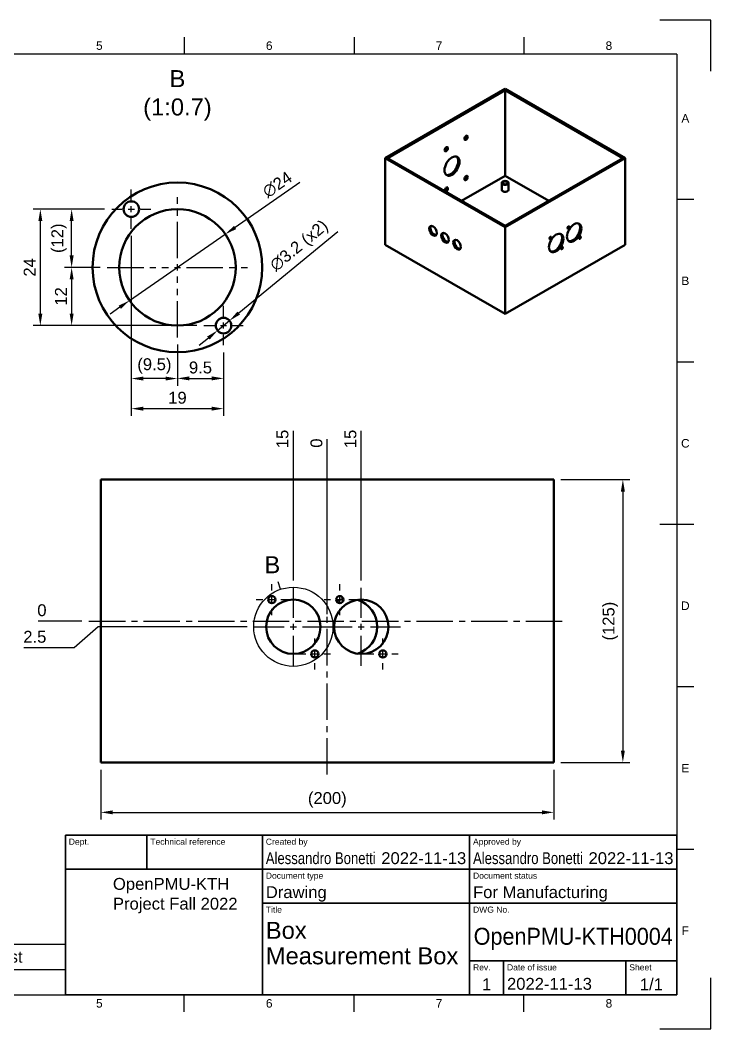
# Model space of a CAD drawing. Header units: millimetres. Extents: x 0 to 420, y 0 to 297.
# Drawn here: x 216.7 to 420, y 0 to 297 of the extents above; entities that cross this region are included whole.
import ezdxf
from ezdxf.enums import TextEntityAlignment as Align

# ---------------------------------------------------------------- set-up
doc = ezdxf.new("R2010")
doc.units = ezdxf.units.MM
doc.header["$LTSCALE"] = 0.75
doc.linetypes.add('CENTER2', pattern=[28.575, 19.05, -3.175, 3.175, -3.175])
for name, color, linetype, lineweight in [('BORDER', 7, 'Continuous', 25), ('Custom Tables', 7, 'Continuous', 25), ('Detail Boundary', 7, 'Continuous', 25), ('FD_Dimensions', 7, 'Continuous', 25), ('Notes', 7, 'Continuous', 25), ('Smart Centers', 7, 'CENTER2', 25), ('TITLEBLOCK', 7, 'Continuous', 35), ('View Labels', 7, 'Continuous', 25), ('Visible', 7, 'Continuous', 50)]:
    doc.layers.add(name, color=color, linetype=linetype, lineweight=lineweight)
doc.styles.add('FusionTitle', font='arial.ttf')
doc.styles.get("Standard").update_dxf_attribs({"font": 'arial.ttf'})
doc.dimstyles.new('Dim-ISO-25', dxfattribs={"dimtxt": 3.5, "dimasz": 3.5, "dimexe": 2.1, "dimexo": 2.1, "dimgap": 1.4, "dimtad": 1, "dimzin": 12, "dimdsep": 46, "dimtxsty": 'Standard', "dimcen": 0, "dimazin": 3, "dimtp": 0.1, "dimtm": 0.1, "dimtfac": 0.714286, "dimtmove": 0, "dimatfit": 3, "dimfxl": 1, "dimtzin": 12, "dimarcsym": 0})

# ---------------------------------------------------------------- blocks, each defined once
blk = doc.blocks.new('ISO_A3_SHEET')
at = {"layer": 'BORDER'}
for p, q in [((265, 292), (265, 287)), ((315, 292), (315, 287)), ((365, 292), (365, 287)), ((410, 287), (20, 287)), ((410, 287), (410, 10)), ((415, 244.16666), (410, 244.16666)), ((415, 196.33333), (410, 196.33333)), ((415, 148.5), (405, 148.5)), ((415, 100.66667), (410, 100.66667)), ((415, 52.83334), (410, 52.83334)), ((20, 10), (410, 10)), ((265, 5), (265, 10)), ((315, 5), (315, 10)), ((365, 5), (365, 10))]:
    blk.add_line(p, q, dxfattribs=at)
at = {"layer": 'Defpoints'}
for p, q in [((420, 297), (405, 297)), ((420, 282), (420, 297)), ((420, 0), (420, 15)), ((405, 0), (420, 0))]:
    blk.add_line(p, q, dxfattribs=at)
at = {"layer": 'BORDER', "style": 'FusionTitle'}
for s, p in [('5', (240, 289.5)), ('6', (290, 289.5)), ('7', (340, 289.5)), ('8', (390, 289.5)), ('A', (412.5, 268.08333)), ('B', (412.5, 220.25)), ('C', (412.5, 172.41667)), ('D', (412.5, 124.58334)), ('E', (412.5, 76.75001)), ('F', (412.5, 28.91668)), ('5', (240, 7.5)), ('6', (290, 7.5)), ('7', (340, 7.5)), ('8', (390, 7.5))]:
    blk.add_text(s, height=2.5, dxfattribs=at).set_placement(p, align=Align.MIDDLE)
blk = doc.blocks.new('ISO_TITLEBLOCK')
at = {"layer": 'TITLEBLOCK'}
for p, q in [((0, 47), (-180, 47)), ((-180, 47), (-180, 0)), ((-156, 37), (-156, 47)), ((-122, 0), (-122, 47)), ((-61, 0), (-61, 47)), ((0, 0), (0, 47)), ((-180, 37), (0, 37)), ((-122, 27), (0, 27)), ((-61, 10), (0, 10)), ((-51, 0), (-51, 10)), ((-15, 0), (-15, 10)), ((-180, 0), (0, 0))]:
    blk.add_line(p, q, dxfattribs=at)
at = {"layer": 'TITLEBLOCK', "style": 'FusionTitle'}
for s, p in [('Dept.', (-179, 46)), ('Technical reference', (-155, 46)), ('Created by', (-121, 46)), ('Approved by', (-60, 46)), ('Document type', (-121, 36)), ('Document status', (-60, 36)), ('Title', (-121, 26)), ('DWG No.', (-60, 26)), ('Rev.', (-60, 9)), ('Date of issue', (-50, 9)), ('Sheet', (-14, 9))]:
    blk.add_text(s, height=1.8, dxfattribs=at).set_placement(p, align=Align.TOP_LEFT)
for tag, height, p in [('DEPT', 3.5, (-179, 42)), ('TECHNICAL_REFERENCE', 3.5, (-155, 42)), ('CREATED_BY', 3.5, (-121, 42)), ('APPROVED_BY', 3.5, (-60, 42)), ('DOCUMENT_TYPE', 3.5, (-121, 32)), ('DOCUMENT_STATUS', 3.5, (-60, 32)), ('TITLE_1', 5, (-121, 21.5)), ('TITLE_2', 5, (-121, 14)), ('TITLE_3', 5, (-121, 6.5)), ('DATE_OF_ISSUE', 3.5, (-50, 5))]:
    blk.add_attdef(tag, text='', height=height, dxfattribs=at).set_placement(p, align=Align.TOP_LEFT)
for tag, p in [('CREATED_DATE', (-62, 42)), ('APPROVED_DATE', (-0.99, 42))]:
    blk.add_attdef(tag, text='', height=3.5, dxfattribs=at).set_placement(p, align=Align.TOP_RIGHT)
for tag, height, p in [('DRAWING_NUMBER', 5, (-30.5, 19.75)), ('REV', 3.5, (-56, 4.85)), ('SHEET', 3.5, (-7.5, 4.85))]:
    blk.add_attdef(tag, text='', height=height, dxfattribs=at).set_placement(p, align=Align.TOP_CENTER)
blk = doc.blocks.new('*D69')
at = {"layer": 'Defpoints', "color": 0, "transparency": 16777216}
for p in [(240.436939, 78.377955), (373.770272, 78.377955), (373.770272, 63.738773)]:
    blk.add_point(p, dxfattribs=at)
at = {"layer": 'FD_Dimensions', "color": 0, "lineweight": -2, "transparency": 16777216}
for p, q in [((240.436939, 76.277955), (240.436939, 61.638773)), ((373.770272, 76.277955), (373.770272, 61.638773)), ((243.936939, 63.738773), (370.270272, 63.738773))]:
    blk.add_line(p, q, dxfattribs=at)
at = {"layer": 'FD_Dimensions', "color": 0, "transparency": 16777216}
for points in [[(243.936939, 64.322106), (243.936939, 63.15544), (240.436939, 63.738773)], [(370.270272, 64.322106), (370.270272, 63.15544), (373.770272, 63.738773)]]:
    blk.add_solid(points, dxfattribs=at)
at = {"layer": 'FD_Dimensions', "color": 0, "transparency": 16777216, "insert": (307.103605, 67.433111), "char_height": 3.5, "attachment_point": 5}
blk.add_mtext('(200)', dxfattribs=at)
blk = doc.blocks.new('*D70')
at = {"layer": 'Defpoints', "color": 0, "transparency": 16777216}
for p in [(373.770272, 161.711288), (373.770272, 78.377955), (394.107486, 78.377955)]:
    blk.add_point(p, dxfattribs=at)
at = {"layer": 'FD_Dimensions', "color": 0, "lineweight": -2, "transparency": 16777216}
for p, q in [((375.870272, 161.711288), (396.207486, 161.711288)), ((394.107486, 158.211288), (394.107486, 81.877955)), ((375.870272, 78.377955), (396.207486, 78.377955))]:
    blk.add_line(p, q, dxfattribs=at)
at = {"layer": 'FD_Dimensions', "color": 0, "transparency": 16777216}
for points in [[(393.524152, 158.211288), (394.690819, 158.211288), (394.107486, 161.711288)], [(393.524152, 81.877955), (394.690819, 81.877955), (394.107486, 78.377955)]]:
    blk.add_solid(points, dxfattribs=at)
at = {"layer": 'FD_Dimensions', "color": 0, "transparency": 16777216, "insert": (390.413147, 120.044621), "char_height": 3.5, "attachment_point": 5, "rotation": 90}
blk.add_mtext('(125)', dxfattribs=at)
blk = doc.blocks.new('*U13')
at = {"layer": 'Smart Centers', "color": 0, "ltscale": 0.75, "transparency": 16777216}
blk.add_line((-70.166667, 0), (70.166667, 0), dxfattribs=at)
blk = doc.blocks.new('*U14')
at = {"layer": 'Smart Centers', "color": 0, "ltscale": 0.75, "transparency": 16777216}
blk.add_line((0, -45.166667), (0, 45.166667), dxfattribs=at)
blk = doc.blocks.new('*U18')
at = {"layer": 'Smart Centers', "color": 0, "ltscale": 0.75, "transparency": 16777216}
for p, q in [((0, 2.678906), (0, 11.5)), ((-11.5, 0), (-2.678906, 0)), ((2.678906, 0), (11.5, 0)), ((0, -11.5), (0, -2.678906))]:
    blk.add_line(p, q, dxfattribs=at)
at = {"layer": 'Smart Centers', "color": 0, "linetype": 'Continuous', "ltscale": 0.75, "transparency": 16777216}
for p, q in [((-0.892969, 0), (0.892969, 0)), ((0, -0.892969), (0, 0.892969))]:
    blk.add_line(p, q, dxfattribs=at)
blk = doc.blocks.new('*U19')
at = {"layer": 'Smart Centers', "color": 0, "ltscale": 0.75, "transparency": 16777216}
for p, q in [((0, 2.678906), (0, 11.5)), ((-11.5, 0), (-2.678906, 0)), ((2.678906, 0), (11.5, 0)), ((0, -11.5), (0, -2.678906))]:
    blk.add_line(p, q, dxfattribs=at)
at = {"layer": 'Smart Centers', "color": 0, "linetype": 'Continuous', "ltscale": 0.75, "transparency": 16777216}
for p, q in [((-0.892969, 0), (0.892969, 0)), ((0, -0.892969), (0, 0.892969))]:
    blk.add_line(p, q, dxfattribs=at)
blk = doc.blocks.new('*U20')
at = {"layer": 'Smart Centers', "color": 0, "ltscale": 0.75, "transparency": 16777216}
for p, q in [((0, 2.678906), (0, 4.566667)), ((-4.566667, 0), (-2.678906, 0)), ((2.678906, 0), (4.566667, 0)), ((0, -4.566667), (0, -2.678906))]:
    blk.add_line(p, q, dxfattribs=at)
at = {"layer": 'Smart Centers', "color": 0, "linetype": 'Continuous', "ltscale": 0.75, "transparency": 16777216}
for p, q in [((-0.892969, 0), (0.892969, 0)), ((0, -0.892969), (0, 0.892969))]:
    blk.add_line(p, q, dxfattribs=at)
blk = doc.blocks.new('*U21')
at = {"layer": 'Smart Centers', "color": 0, "ltscale": 0.75, "transparency": 16777216}
for p, q in [((0, 2.678906), (0, 4.566667)), ((-4.566667, 0), (-2.678906, 0)), ((2.678906, 0), (4.566667, 0)), ((0, -4.566667), (0, -2.678906))]:
    blk.add_line(p, q, dxfattribs=at)
at = {"layer": 'Smart Centers', "color": 0, "linetype": 'Continuous', "ltscale": 0.75, "transparency": 16777216}
for p, q in [((-0.892969, 0), (0.892969, 0)), ((0, -0.892969), (0, 0.892969))]:
    blk.add_line(p, q, dxfattribs=at)
blk = doc.blocks.new('*U22')
at = {"layer": 'Smart Centers', "color": 0, "ltscale": 0.75, "transparency": 16777216}
for p, q in [((0, 2.678906), (0, 4.566667)), ((-4.566667, 0), (-2.678906, 0)), ((2.678906, 0), (4.566667, 0)), ((0, -4.566667), (0, -2.678906))]:
    blk.add_line(p, q, dxfattribs=at)
at = {"layer": 'Smart Centers', "color": 0, "linetype": 'Continuous', "ltscale": 0.75, "transparency": 16777216}
for p, q in [((-0.892969, 0), (0.892969, 0)), ((0, -0.892969), (0, 0.892969))]:
    blk.add_line(p, q, dxfattribs=at)
blk = doc.blocks.new('*U23')
at = {"layer": 'Smart Centers', "color": 0, "ltscale": 0.75, "transparency": 16777216}
for p, q in [((0, 2.678906), (0, 4.566667)), ((-4.566667, 0), (-2.678906, 0)), ((2.678906, 0), (4.566667, 0)), ((0, -4.566667), (0, -2.678906))]:
    blk.add_line(p, q, dxfattribs=at)
at = {"layer": 'Smart Centers', "color": 0, "linetype": 'Continuous', "ltscale": 0.75, "transparency": 16777216}
for p, q in [((-0.892969, 0), (0.892969, 0)), ((0, -0.892969), (0, 0.892969))]:
    blk.add_line(p, q, dxfattribs=at)
blk = doc.blocks.new('*D86')
at = {"layer": 'Defpoints', "color": 0, "transparency": 16777216}
for p in [(307.103605, 169.926701), (307.103605, 120.044621)]:
    blk.add_point(p, dxfattribs=at)
at = {"layer": 'FD_Dimensions', "color": 0, "lineweight": -2, "transparency": 16777216}
blk.add_line((307.103605, 122.144621), (307.103605, 173.609102), dxfattribs=at)
at = {"layer": 'FD_Dimensions', "color": 0, "transparency": 16777216, "insert": (303.9166, 172.467901), "char_height": 3.5, "attachment_point": 5, "rotation": 90}
blk.add_mtext('0', dxfattribs=at)
blk = doc.blocks.new('*D87')
at = {"layer": 'Defpoints', "color": 0, "transparency": 16777216}
for p in [(317.103605, 169.926701), (317.103605, 129.877955)]:
    blk.add_point(p, dxfattribs=at)
at = {"layer": 'FD_Dimensions', "color": 0, "lineweight": -2, "transparency": 16777216}
blk.add_line((317.103605, 131.977955), (317.103605, 176.037137), dxfattribs=at)
at = {"layer": 'FD_Dimensions', "color": 0, "transparency": 16777216, "insert": (313.9166, 173.681919), "char_height": 3.5, "attachment_point": 5, "rotation": 90}
blk.add_mtext('15', dxfattribs=at)
blk = doc.blocks.new('*D88')
at = {"layer": 'Defpoints', "color": 0, "transparency": 16777216}
for p in [(297.103605, 169.926701), (297.103605, 129.877955)]:
    blk.add_point(p, dxfattribs=at)
at = {"layer": 'FD_Dimensions', "color": 0, "lineweight": -2, "transparency": 16777216}
blk.add_line((297.103605, 131.977955), (297.103605, 176.037137), dxfattribs=at)
at = {"layer": 'FD_Dimensions', "color": 0, "transparency": 16777216, "insert": (293.9166, 173.681919), "char_height": 3.5, "attachment_point": 5, "rotation": 90}
blk.add_mtext('15', dxfattribs=at)
blk = doc.blocks.new('*D89')
at = {"layer": 'Defpoints', "color": 0, "transparency": 16777216}
for p in [(225.633736, 120.044621), (236.936939, 120.044621)]:
    blk.add_point(p, dxfattribs=at)
at = {"layer": 'FD_Dimensions', "color": 0, "lineweight": -2, "transparency": 16777216}
blk.add_line((234.836939, 120.044621), (221.951335, 120.044621), dxfattribs=at)
at = {"layer": 'FD_Dimensions', "color": 0, "transparency": 16777216, "insert": (223.092535, 123.231627), "char_height": 3.5, "attachment_point": 5}
blk.add_mtext('0', dxfattribs=at)
blk = doc.blocks.new('*D90')
at = {"layer": 'Defpoints', "color": 0, "transparency": 16777216}
for p in [(285.603605, 118.377955), (225.633736, 112.228532)]:
    blk.add_point(p, dxfattribs=at)
at = {"layer": 'FD_Dimensions', "color": 0, "lineweight": -2, "transparency": 16777216}
for p, q in [((239.633736, 118.377955), (232.633736, 112.228532)), ((283.503605, 118.377955), (239.633736, 118.377955)), ((232.633736, 112.228532), (217.775687, 112.228532))]:
    blk.add_line(p, q, dxfattribs=at)
at = {"layer": 'FD_Dimensions', "color": 0, "transparency": 16777216, "insert": (221.004711, 115.415537), "char_height": 3.5, "attachment_point": 5}
blk.add_mtext('2.5', dxfattribs=at)
blk = doc.blocks.new('*U54')
at = {"layer": 'Smart Centers', "color": 0, "ltscale": 0.75, "transparency": 16777216}
for p, q in [((0, 2.678906), (0, 5.785714)), ((-5.785714, 0), (-2.678906, 0)), ((2.678906, 0), (5.785714, 0)), ((0, -5.785714), (0, -2.678906))]:
    blk.add_line(p, q, dxfattribs=at)
at = {"layer": 'Smart Centers', "color": 0, "linetype": 'Continuous', "ltscale": 0.75, "transparency": 16777216}
for p, q in [((-0.892969, 0), (0.892969, 0)), ((0, -0.892969), (0, 0.892969))]:
    blk.add_line(p, q, dxfattribs=at)
blk = doc.blocks.new('*U55')
at = {"layer": 'Smart Centers', "color": 0, "ltscale": 0.75, "transparency": 16777216}
for p, q in [((0, 2.678906), (0, 20.642857)), ((-20.642857, 0), (-2.678906, 0)), ((2.678906, 0), (20.642857, 0)), ((0, -20.642857), (0, -2.678906))]:
    blk.add_line(p, q, dxfattribs=at)
at = {"layer": 'Smart Centers', "color": 0, "linetype": 'Continuous', "ltscale": 0.75, "transparency": 16777216}
for p, q in [((-0.892969, 0), (0.892969, 0)), ((0, -0.892969), (0, 0.892969))]:
    blk.add_line(p, q, dxfattribs=at)
blk = doc.blocks.new('*U56')
at = {"layer": 'Smart Centers', "color": 0, "ltscale": 0.75, "transparency": 16777216}
for p, q in [((0, 2.678906), (0, 5.785714)), ((-5.785714, 0), (-2.678906, 0)), ((2.678906, 0), (5.785714, 0)), ((0, -5.785714), (0, -2.678906))]:
    blk.add_line(p, q, dxfattribs=at)
at = {"layer": 'Smart Centers', "color": 0, "linetype": 'Continuous', "ltscale": 0.75, "transparency": 16777216}
for p, q in [((-0.892969, 0), (0.892969, 0)), ((0, -0.892969), (0, 0.892969))]:
    blk.add_line(p, q, dxfattribs=at)
blk = doc.blocks.new('*D91')
at = {"layer": 'Defpoints', "color": 0, "transparency": 16777216}
for p in [(249.414226, 235.573434), (276.557083, 201.287719), (276.557083, 182.615009)]:
    blk.add_point(p, dxfattribs=at)
at = {"layer": 'FD_Dimensions', "color": 0, "lineweight": -2, "transparency": 16777216}
for p, q in [((249.414226, 233.473434), (249.414226, 180.515009)), ((276.557083, 199.187719), (276.557083, 180.515009)), ((252.914226, 182.615009), (273.057083, 182.615009))]:
    blk.add_line(p, q, dxfattribs=at)
at = {"layer": 'FD_Dimensions', "color": 0, "transparency": 16777216}
for points in [[(252.914226, 183.198342), (252.914226, 182.031676), (249.414226, 182.615009)], [(273.057083, 183.198342), (273.057083, 182.031676), (276.557083, 182.615009)]]:
    blk.add_solid(points, dxfattribs=at)
at = {"layer": 'FD_Dimensions', "color": 0, "transparency": 16777216, "insert": (262.985654, 185.802014), "char_height": 3.5, "attachment_point": 5}
blk.add_mtext('19', dxfattribs=at)
blk = doc.blocks.new('*D92')
at = {"layer": 'Defpoints', "color": 0, "transparency": 16777216}
for p in [(262.985654, 203.573434), (276.557083, 201.287719), (276.557083, 191.522502)]:
    blk.add_point(p, dxfattribs=at)
at = {"layer": 'FD_Dimensions', "color": 0, "lineweight": -2, "transparency": 16777216}
for p, q in [((262.985654, 201.473434), (262.985654, 189.422502)), ((276.557083, 199.187719), (276.557083, 189.422502)), ((266.485654, 191.522502), (273.057083, 191.522502))]:
    blk.add_line(p, q, dxfattribs=at)
at = {"layer": 'FD_Dimensions', "color": 0, "transparency": 16777216}
for points in [[(266.485654, 192.105835), (266.485654, 190.939168), (262.985654, 191.522502)], [(273.057083, 192.105835), (273.057083, 190.939168), (276.557083, 191.522502)]]:
    blk.add_solid(points, dxfattribs=at)
at = {"layer": 'FD_Dimensions', "color": 0, "transparency": 16777216, "insert": (269.771369, 194.709507), "char_height": 3.5, "attachment_point": 5}
blk.add_mtext('9.5', dxfattribs=at)
blk = doc.blocks.new('*D93')
at = {"layer": 'Defpoints', "color": 0, "transparency": 16777216}
for p in [(249.414226, 235.573434), (262.985654, 203.573434), (249.414226, 191.47205)]:
    blk.add_point(p, dxfattribs=at)
at = {"layer": 'FD_Dimensions', "color": 0, "lineweight": -2, "transparency": 16777216}
for p, q in [((249.414226, 233.473434), (249.414226, 189.37205)), ((262.985654, 201.473434), (262.985654, 189.37205)), ((259.485654, 191.47205), (252.914226, 191.47205))]:
    blk.add_line(p, q, dxfattribs=at)
at = {"layer": 'FD_Dimensions', "color": 0, "transparency": 16777216}
for points in [[(252.914226, 192.055384), (252.914226, 190.888717), (249.414226, 191.47205)], [(259.485654, 192.055384), (259.485654, 190.888717), (262.985654, 191.47205)]]:
    blk.add_solid(points, dxfattribs=at)
at = {"layer": 'FD_Dimensions', "color": 0, "transparency": 16777216, "insert": (256.19994, 195.166389), "char_height": 3.5, "attachment_point": 5}
blk.add_mtext('(9.5)', dxfattribs=at)
blk = doc.blocks.new('*D94')
at = {"layer": 'Defpoints', "color": 0, "transparency": 16777216}
for p in [(222.628512, 241.359148), (243.628512, 241.359148), (270.771369, 207.073434)]:
    blk.add_point(p, dxfattribs=at)
at = {"layer": 'FD_Dimensions', "color": 0, "lineweight": -2, "transparency": 16777216}
for p, q in [((241.528512, 241.359148), (220.528512, 241.359148)), ((222.628512, 210.573434), (222.628512, 237.859148)), ((268.671369, 207.073434), (220.528512, 207.073434))]:
    blk.add_line(p, q, dxfattribs=at)
at = {"layer": 'FD_Dimensions', "color": 0, "transparency": 16777216}
for points in [[(222.045178, 237.859148), (223.211845, 237.859148), (222.628512, 241.359148)], [(222.045178, 210.573434), (223.211845, 210.573434), (222.628512, 207.073434)]]:
    blk.add_solid(points, dxfattribs=at)
at = {"layer": 'FD_Dimensions', "color": 0, "transparency": 16777216, "insert": (219.471349, 224.216291), "char_height": 3.5, "attachment_point": 5, "rotation": 90}
blk.add_mtext('24', dxfattribs=at)
blk = doc.blocks.new('*D95')
at = {"layer": 'Defpoints', "color": 0, "transparency": 16777216}
for p in [(242.342797, 224.216291), (231.842797, 207.073434), (270.771369, 207.073434)]:
    blk.add_point(p, dxfattribs=at)
at = {"layer": 'FD_Dimensions', "color": 0, "lineweight": -2, "transparency": 16777216}
for p, q in [((240.242797, 224.216291), (229.742797, 224.216291)), ((231.842797, 220.716291), (231.842797, 210.573434)), ((268.671369, 207.073434), (229.742797, 207.073434))]:
    blk.add_line(p, q, dxfattribs=at)
at = {"layer": 'FD_Dimensions', "color": 0, "transparency": 16777216}
for points in [[(231.259464, 220.716291), (232.426131, 220.716291), (231.842797, 224.216291)], [(231.259464, 210.573434), (232.426131, 210.573434), (231.842797, 207.073434)]]:
    blk.add_solid(points, dxfattribs=at)
at = {"layer": 'FD_Dimensions', "color": 0, "transparency": 16777216, "insert": (228.685635, 215.644862), "char_height": 3.5, "attachment_point": 5, "rotation": 90}
blk.add_mtext('12', dxfattribs=at)
blk = doc.blocks.new('*D96')
at = {"layer": 'Defpoints', "color": 0, "transparency": 16777216}
for p in [(231.842797, 241.359148), (243.628512, 241.359148), (242.342797, 224.216291)]:
    blk.add_point(p, dxfattribs=at)
at = {"layer": 'FD_Dimensions', "color": 0, "lineweight": -2, "transparency": 16777216}
for p, q in [((241.528512, 241.359148), (229.742797, 241.359148)), ((231.842797, 227.716291), (231.842797, 237.859148)), ((240.242797, 224.216291), (229.742797, 224.216291))]:
    blk.add_line(p, q, dxfattribs=at)
at = {"layer": 'FD_Dimensions', "color": 0, "transparency": 16777216}
for points in [[(231.259464, 237.859148), (232.426131, 237.859148), (231.842797, 241.359148)], [(231.259464, 227.716291), (232.426131, 227.716291), (231.842797, 224.216291)]]:
    blk.add_solid(points, dxfattribs=at)
at = {"layer": 'FD_Dimensions', "color": 0, "transparency": 16777216, "insert": (228.148459, 232.787719), "char_height": 3.5, "attachment_point": 5, "rotation": 90}
blk.add_mtext('(12)', dxfattribs=at)
blk = doc.blocks.new('*D97')
at = {"layer": 'Defpoints', "color": 0, "transparency": 16777216}
for p in [(277.078668, 233.976645), (248.892641, 214.455937)]:
    blk.add_point(p, dxfattribs=at)
at = {"layer": 'FD_Dimensions', "color": 0, "lineweight": -2, "transparency": 16777216}
for p, q in [((299.03419, 249.182312), (279.955992, 235.969384)), ((248.892641, 214.455937), (277.078668, 233.976645)), ((246.015317, 212.463198), (243.137993, 210.470459))]:
    blk.add_line(p, q, dxfattribs=at)
at = {"layer": 'FD_Dimensions', "color": 0, "transparency": 16777216}
for points in [[(279.623869, 236.448938), (280.288115, 235.48983), (277.078668, 233.976645)], [(245.683194, 212.942752), (246.34744, 211.983644), (248.892641, 214.455937)]]:
    blk.add_solid(points, dxfattribs=at)
at = {"layer": 'FD_Dimensions', "color": 0, "transparency": 16777216, "insert": (292.392788, 248.578465), "char_height": 3.5, "attachment_point": 5, "rotation": 34.70520569}
blk.add_mtext('∅24', dxfattribs=at)
blk = doc.blocks.new('*D98')
at = {"layer": 'Defpoints', "color": 0, "transparency": 16777216}
for p in [(278.322967, 208.524689), (274.791198, 205.622179)]:
    blk.add_point(p, dxfattribs=at)
at = {"layer": 'FD_Dimensions', "color": 0, "lineweight": -2, "transparency": 16777216}
for p, q in [((310.186227, 234.710842), (281.026978, 210.746924)), ((274.791198, 205.622179), (278.322967, 208.524689)), ((272.087188, 203.399944), (269.383177, 201.177709))]:
    blk.add_line(p, q, dxfattribs=at)
at = {"layer": 'FD_Dimensions', "color": 0, "transparency": 16777216}
for points in [[(280.656606, 211.197592), (281.397351, 210.296255), (278.322967, 208.524689)], [(271.716815, 203.850612), (272.45756, 202.949276), (274.791198, 205.622179)]]:
    blk.add_solid(points, dxfattribs=at)
at = {"layer": 'FD_Dimensions', "color": 0, "transparency": 16777216, "insert": (299.009561, 230.352196), "char_height": 3.5, "attachment_point": 5, "rotation": 39.41436978}
blk.add_mtext('∅3.2 (x2)', dxfattribs=at)
blk = doc.blocks.new('*T66')
at = {"layer": 'Custom Tables', "color": 0, "linetype": 'ByBlock', "lineweight": -2, "transparency": 16777216}
for p, q in [((0, 14.933333), (70, 14.933333)), ((0, 0), (0, 14.933333)), ((35, 7.466667), (35, 14.933333)), ((70, 0), (70, 14.933333)), ((0, 7.466667), (70, 7.466667)), ((0, 0), (70, 0))]:
    blk.add_line(p, q, dxfattribs=at)
at = {"layer": 'Custom Tables', "color": 0, "transparency": 16777216, "char_height": 3.5, "attachment_point": 5}
for s, insert, width in [('1', (17.5, 11.2), 32.2), ('First', (52.5, 11.2), 32.2), ('Revisions', (35, 3.733333), 67.2)]:
    blk.add_mtext(s, dxfattribs=dict(at, insert=insert, width=width))

msp = doc.modelspace()

# ---------------------------------------------------------------- linework, layer by layer
at = {"layer": 'Detail Boundary'}
msp.add_line((293.368265, 129.418965), (292.611694, 131.655256), dxfattribs=at)
msp.add_circle((297.103605, 118.377955), 11.655758, dxfattribs=at)
at = {"layer": 'Visible', "extrusion": (-1e-16, 0.817547, 0.575862)}
for p, q in [((359.448378, 276.750273), (324.093039, 256.390487)), ((324.800146, 256.390487), (359.448378, 276.343077)), ((394.803717, 256.390487), (359.448378, 276.750273)), ((359.448378, 276.343077), (394.09661, 256.390487)), ((359.448378, 251.203503), (359.448378, 276.343077)), ((324.093039, 256.390487), (359.448378, 236.030701)), ((324.093039, 230.842139), (324.093039, 256.390487)), ((359.448378, 236.437897), (324.800146, 256.390487)), ((394.09661, 256.390487), (359.448378, 236.437897)), ((359.448378, 236.030701), (394.803717, 256.390487)), ((394.803717, 230.842139), (394.803717, 256.390487)), ((359.448378, 251.203503), (346.627933, 243.8207)), ((372.268822, 243.8207), (359.448378, 251.203503)), ((358.448378, 247.029747), (358.448378, 249.073615)), ((360.448378, 247.029747), (360.448378, 249.073615)), ((359.448378, 210.482354), (359.448378, 236.030701)), ((324.093039, 230.842139), (359.448378, 210.482354)), ((359.448378, 210.482354), (394.803717, 230.842139))]:
    msp.add_line(p, q, dxfattribs=at)
at = {"layer": 'Visible', "extrusion": (0, 1, 0)}
for p, q in [((240.436939, 161.711288), (373.770272, 161.711288)), ((240.436939, 78.377955), (240.436939, 161.711288)), ((373.770272, 78.377955), (373.770272, 161.711288)), ((240.436939, 78.377955), (373.770272, 78.377955))]:
    msp.add_line(p, q, dxfattribs=at)
at = {"layer": 'Visible', "extrusion": (-2e-16, 0, -1)}
for centre, radius in [((-262.985654, 224.216291), 24.976623), ((-249.414226, 241.359148), 2.285714), ((-262.985654, 224.216291), 17.142857), ((-276.557083, 207.073434), 2.285714), ((-297.103605, 118.377955), 8), ((-290.770272, 126.377955), 1.066667), ((-317.103605, 118.377955), 8), ((-310.770272, 126.377955), 1.066667), ((-303.436939, 110.377955), 1.066667), ((-323.436939, 110.377955), 1.066667)]:
    msp.add_circle(centre, radius, dxfattribs=at)
for start, end in [(64.301412, 78.828691), (108.004453, 251.995547)]:
    msp.add_arc((-313.436939, 118.377955), 8.333333, start, end, dxfattribs=at)
at = {"layer": 'Visible', "extrusion": (1e-16, 1e-16, -1)}
for centre, major_axis in [((347.957893, 262.368223), (0.349323, 0.606608)), ((343.80364, 254.048731), (1.559476, 2.708073)), ((347.957893, 250.513789), (0.349323, 0.606608))]:
    msp.add_ellipse(centre, major_axis=major_axis, ratio=0.5780931159, start_param=1.5707963268, end_param=7.853981634, dxfattribs=at)
at = {"layer": 'Visible'}
for centre, major_axis, ratio, start_param, end_param in [((347.604339, 262.57182), (0.349323, 0.606608), 0.5780931159, 3.6699350187, 5.754842942), ((341.770708, 259.212456), (0.349323, 0.606608), 0.5780931159, 3.6699350187, 5.754842942), ((343.450087, 254.252329), (1.559476, 2.708073), 0.5780931159, 3.2547529506, 6.1700250101), ((347.604339, 250.717387), (0.349323, 0.606608), 0.5780931159, 3.6699350187, 5.754842942), ((359.448378, 249.073615), (-1, 0), 0.575861701, 3.1415926536, 9.4247779608), ((341.770708, 247.358022), (0.349323, 0.606608), 0.5780931159, 3.6699350187, 5.754842942), ((338.588728, 235.16503), (-0.792214, 1.375701), 0.5780931159, 0.2241537734, 2.9174388801), ((377.744766, 236.141587), (0.199613, 0.346633), 0.5780931159, 4.2220626868, 5.202715274), ((379.424144, 234.656035), (1.497097, 2.59975), 0.5780931159, 3.2594894848, 6.165288476), ((342.124262, 233.129051), (-0.792214, 1.375701), 0.5780931159, 0.2241537734, 2.9174388801), ((345.659796, 231.093073), (-0.792214, 1.375701), 0.5780931159, 0.2241537734, 2.9174388801), ((372.441465, 233.087619), (0.199613, 0.346633), 0.5780931159, 4.2220626868, 5.202715274), ((374.120844, 231.602067), (1.497097, 2.59975), 0.5780931159, 3.2594894848, 6.165288476), ((381.103523, 233.170484), (0.199613, 0.346633), 0.5780931159, 4.2220626868, 5.202715274), ((375.800222, 230.116516), (0.199613, 0.346633), 0.5780931159, 4.2220626868, 5.202715274)]:
    msp.add_ellipse(centre, major_axis=major_axis, ratio=ratio, start_param=start_param, end_param=end_param, dxfattribs=at)
at = {"layer": 'Visible', "extrusion": (4e-16, -1e-16, -1)}
msp.add_ellipse((342.124262, 259.008858), major_axis=(0.349323, 0.606608), ratio=0.5780931159, start_param=1.5707963268, end_param=7.853981634, dxfattribs=at)
at = {"layer": 'Visible', "extrusion": (2e-16, 1e-16, -1)}
msp.add_ellipse((359.448378, 249.073615), major_axis=(-0.75, 0), ratio=0.575861701, start_param=4.7123889804, end_param=10.9955742876, dxfattribs=at)
at = {"layer": 'Visible', "extrusion": (0, 2e-16, -1)}
msp.add_ellipse((342.124262, 247.154425), major_axis=(0.349323, 0.606608), ratio=0.5780931159, start_param=3.5534213079, end_param=9.0129493065, dxfattribs=at)
at = {"layer": 'Visible', "extrusion": (1e-16, 0, -1)}
msp.add_ellipse((359.448378, 247.029747), major_axis=(-1, 0), ratio=0.575861701, start_param=3.1415926536, end_param=6.2831853072, dxfattribs=at)
at = {"layer": 'Visible', "extrusion": (1e-16, 2e-16, -1)}
for centre in [(338.235174, 234.961432), (341.770708, 232.925453), (345.306242, 230.889475)]:
    msp.add_ellipse(centre, major_axis=(-0.792214, 1.375701), ratio=0.5780931159, dxfattribs=at)
at = {"layer": 'Visible', "extrusion": (0, -1e-16, -1)}
for centre in [(379.777698, 234.452437), (374.474397, 231.398469)]:
    msp.add_ellipse(centre, major_axis=(1.497097, 2.59975), ratio=0.5780931159, start_param=1.5707963268, end_param=7.853981634, dxfattribs=at)
at = {"layer": 'Visible', "extrusion": (2e-16, 0, -1)}
for centre in [(378.098319, 235.937989), (372.795018, 232.884021), (381.457076, 232.966886), (376.153776, 229.912918)]:
    msp.add_ellipse(centre, major_axis=(0.199613, 0.346633), ratio=0.5780931159, start_param=1.5707963268, end_param=7.853981634, dxfattribs=at)

# ---------------------------------------------------------------- block references
msp.add_blockref('*T66', (160.14736, 10))
at = {"layer": 'BORDER'}
msp.add_blockref('ISO_A3_SHEET', (0, 0), dxfattribs=at)
at = {"layer": 'Smart Centers', "ltscale": 0.75}
for name, p in [('*U54', (249.414226, 241.359148)), ('*U55', (262.985654, 224.216291)), ('*U56', (276.557083, 207.073434)), ('*U14', (307.103605, 120.044621)), ('*U23', (290.770272, 126.377955)), ('*U21', (310.770272, 126.377955)), ('*U18', (297.103605, 118.377955)), ('*U19', (317.103605, 118.377955)), ('*U13', (307.103605, 120.044621)), ('*U22', (303.436939, 110.377955)), ('*U20', (323.436939, 110.377955))]:
    msp.add_blockref(name, p, dxfattribs=at)
at = {"layer": 'TITLEBLOCK'}
ref = msp.add_blockref('ISO_TITLEBLOCK', (410, 10), dxfattribs=at)
ref.add_attrib('DATE_OF_ISSUE', '2022-11-13', dxfattribs={"height": 3.5, "style": 'FusionTitle'}).set_placement((360, 15), align=Align.TOP_LEFT)
ref.add_attrib('REV', '1', dxfattribs={"height": 3.5, "style": 'FusionTitle'}).set_placement((354, 14.85), align=Align.TOP_CENTER)
ref.add_attrib('DOCUMENT_STATUS', 'For Manufacturing', dxfattribs={"height": 3.5, "style": 'FusionTitle'}).set_placement((350, 42), align=Align.TOP_LEFT)
ref.add_attrib('DOCUMENT_TYPE', 'Drawing', dxfattribs={"height": 3.5, "style": 'FusionTitle'}).set_placement((289, 42), align=Align.TOP_LEFT)
ref.add_attrib('APPROVED_DATE', '2022-11-13', dxfattribs={"height": 3.5, "style": 'FusionTitle'}).set_placement((409.007162, 52), align=Align.TOP_RIGHT)
ref.add_attrib('CREATED_DATE', '2022-11-13', dxfattribs={"height": 3.5, "style": 'FusionTitle'}).set_placement((348, 52), align=Align.TOP_RIGHT)
ref.add_attrib('SHEET', '1/1', dxfattribs={"height": 3.5, "style": 'FusionTitle'}).set_placement((402.5, 14.85), align=Align.TOP_CENTER)
ref.add_attrib('TITLE_2', 'Measurement Box', dxfattribs={"height": 5, "style": 'FusionTitle'}).set_placement((289, 24), align=Align.TOP_LEFT)
ref.add_attrib('DRAWING_NUMBER', 'OpenPMU-KTH0004', dxfattribs={"height": 5, "style": 'FusionTitle', "width": 0.909536}).set_placement((379.5, 29.751432), align=Align.TOP_CENTER)
ref.add_attrib('TITLE_1', 'Box', dxfattribs={"height": 5, "style": 'FusionTitle'}).set_placement((289, 31.5), align=Align.TOP_LEFT)
ref.add_attrib('APPROVED_BY', 'Alessandro Bonetti', dxfattribs={"height": 3.5, "style": 'FusionTitle', "width": 0.788444}).set_placement((350, 52), align=Align.TOP_LEFT)
ref.add_attrib('CREATED_BY', 'Alessandro Bonetti', dxfattribs={"height": 3.5, "style": 'FusionTitle', "width": 0.788268}).set_placement((289, 52), align=Align.TOP_LEFT)

# ---------------------------------------------------------------- texts
at = {"layer": 'Detail Boundary', "insert": (290.920119, 136.655256), "char_height": 5, "attachment_point": 5}
msp.add_mtext('B', dxfattribs=at)
at = {"layer": 'Notes', "insert": (230, 44.428344), "char_height": 3.5, "attachment_point": 1}
msp.add_mtext_dynamic_manual_height_columns('^IOpenPMU-KTH^J^IProject Fall 2022', width=58, gutter_width=17.5, heights=[0], dxfattribs=at)
at = {"layer": 'View Labels', "insert": (262.985654, 267.442914), "char_height": 5, "width": 22.697817, "attachment_point": 8}
msp.add_mtext('B (1:0.7)', dxfattribs=at)

# ---------------------------------------------------------------- dimensions: what is measured, and where the dimension line sits
at = {"layer": 'FD_Dimensions'}
dim = msp.add_diameter_dim_2p(p1=(248.892641, 214.455937), p2=(277.078668, 233.976645), dimstyle='Dim-ISO-25', override={"dimlfac": 0.7, "dimclrd": 0, "dimclre": 0}, dxfattribs=at)
dim.commit()
dim.dimension.update_dxf_attribs({"geometry": '*D97', "text_midpoint": (294.263053, 245.877981), "dimtype": 163})
for base, p1, p2, angle, picture, middle in [((222.628512, 241.359148), (270.771369, 207.073434), (243.628512, 241.359148), 90, '*D94', (219.471349, 224.216291)), ((276.557083, 182.615009), (249.414226, 235.573434), (276.557083, 201.287719), 180, '*D91', (262.985654, 185.802014)), ((231.842797, 207.073434), (242.342797, 224.216291), (270.771369, 207.073434), 90, '*D95', (228.685635, 215.644862))]:
    dim = msp.add_linear_dim(base=base, p1=p1, p2=p2, angle=angle, dimstyle='Dim-ISO-25', override={"dimlfac": 0.7, "dimclrd": 0, "dimclre": 0}, dxfattribs=at)
    dim.commit()
    dim.dimension.update_dxf_attribs({"geometry": picture, "text_midpoint": middle})
for base, p1, p2, angle, override, picture, middle in [((231.842797, 241.359148), (242.342797, 224.216291), (243.628512, 241.359148), 90, {"dimlfac": 0.7, "dimclrd": 0, "dimclre": 0}, '*D96', (228.148459, 232.787719)), ((373.770272, 63.738773), (240.436939, 78.377955), (373.770272, 78.377955), 180, {"dimlfac": 1.5, "dimclrd": 0, "dimclre": 0}, '*D69', (307.103605, 67.433111))]:
    dim = msp.add_linear_dim(base=base, p1=p1, p2=p2, angle=angle, text='(<>)', dimstyle='Dim-ISO-25', override=override, dxfattribs=at)
    dim.commit()
    dim.dimension.update_dxf_attribs({"geometry": picture, "text_midpoint": middle})
dim = msp.add_diameter_dim_2p(p1=(274.791198, 205.622179), p2=(278.322967, 208.524689), text='<> (x2)', dimstyle='Dim-ISO-25', override={"dimlfac": 0.7}, dxfattribs=at)
dim.commit()
dim.dimension.update_dxf_attribs({"geometry": '*D98', "text_midpoint": (301.377166, 227.471299), "dimtype": 163})
dim = msp.add_linear_dim(base=(249.414226, 191.47205), p1=(262.985654, 203.573434), p2=(249.414226, 235.573434), text='(<>)', dimstyle='Dim-ISO-25', override={"dimlfac": 0.7}, dxfattribs=at)
dim.commit()
dim.dimension.update_dxf_attribs({"geometry": '*D93', "text_midpoint": (256.19994, 191.47205), "dimtype": 160})
dim = msp.add_linear_dim(base=(276.557083, 191.522502), p1=(262.985654, 203.573434), p2=(276.557083, 201.287719), dimstyle='Dim-ISO-25', override={"dimlfac": 0.7}, dxfattribs=at)
dim.commit()
dim.dimension.update_dxf_attribs({"geometry": '*D92', "text_midpoint": (269.771369, 191.522502), "dimtype": 160})
for feature_location, offset, dtype, picture, middle in [((297.103605, 129.877955), (0, 40.048746), 1, '*D88', (293.9166, 173.681919)), ((317.103605, 129.877955), (0, 40.048746), 1, '*D87', (313.9166, 173.681919)), ((307.103605, 120.044621), (0, 49.88208), 1, '*D86', (303.9166, 172.467901)), ((236.936939, 120.044621), (-11.303203, 0), 0, '*D89', (223.092535, 123.231627)), ((285.603605, 118.377955), (-59.969869, -6.149423), 0, '*D90', (221.004711, 115.415537))]:
    dim = msp.add_ordinate_dim(feature_location=feature_location, offset=offset, dtype=dtype, origin=(307.103605, 120.044621), dimstyle='Dim-ISO-25', override={"dimlfac": 1.5}, dxfattribs=at)
    dim.commit()
    dim.dimension.update_dxf_attribs({"geometry": picture, "text_midpoint": middle})
dim = msp.add_linear_dim(base=(394.107486, 78.377955), p1=(373.770272, 161.711288), p2=(373.770272, 78.377955), angle=90, text='(<>)', dimstyle='Dim-ISO-25', override={"dimlfac": 1.5}, dxfattribs=at)
dim.commit()
dim.dimension.update_dxf_attribs({"geometry": '*D70', "text_midpoint": (394.107486, 120.044621), "dimtype": 160})

doc.saveas('drawing.dxf')
